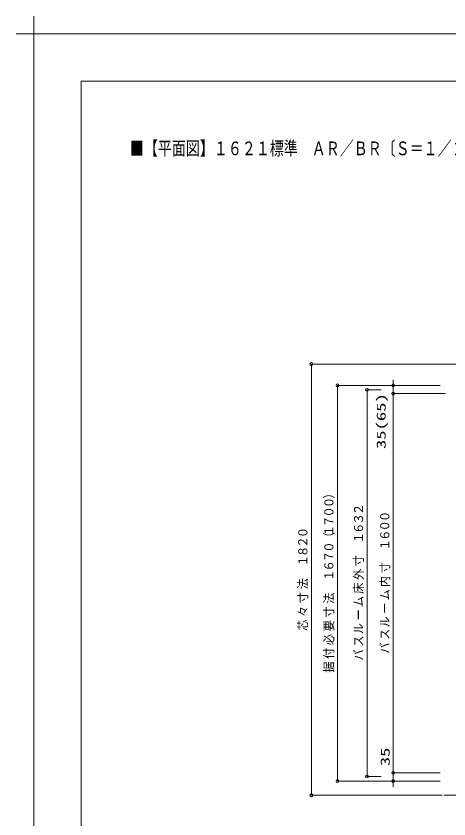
# Model space of a CAD drawing. Units: millimetres on the paper. Extents: x -305 to 305, y -152 to 152.
# Drawn here: x -304.8 to -213.4, y -17.2 to 152.3 of the extents above; entities that cross this region are included whole.
import ezdxf
from ezdxf.enums import TextEntityAlignment as Align

# ---------------------------------------------------------------- set-up
doc = ezdxf.new("R2010")
doc.units = ezdxf.units.MM
doc.linetypes.add('LONG_CHAIN', pattern=[21, 18, -1, 1, -1])
for name, color, linetype, lineweight in [('0-0_0', 7, 'Continuous', 9), ('0-1_VIEW0001', 7, 'Continuous', 9), ('0-2_1図面枠', 7, 'Continuous', 9), ('0-3_図面枠', 3, 'Continuous', 9), ('0-4_DEFPOINTS', 7, 'Continuous', 9)]:
    doc.layers.add(name, color=color, linetype=linetype, lineweight=lineweight)
doc.styles.add('ＭＳ ゴシック', font='')
doc.styles.get('ＭＳ ゴシック').set_extended_font_data('MS Gothic')

# ---------------------------------------------------------------- blocks, each defined once
blk = doc.blocks.new('_ORIGIN')
at = {"layer": '0-0_0'}
blk.add_line((0, 0), (-1, 0), dxfattribs=at)
blk.add_circle((0, 0), 0.5, dxfattribs=at)
blk = doc.blocks.new('グループ-6')
at = {"layer": '0-2_1図面枠'}
for p, q in [((-4200, 2895), (-4200, 3045)), ((-4275, 2970), (-4125, 2970))]:
    blk.add_line(p, q, dxfattribs=at)

msp = doc.modelspace()

# ---------------------------------------------------------------- linework, layer by layer
at = {"layer": '0-1_VIEW0001'}
for p, q in [((-214.849, 78.823), (-242.433, 78.823)), ((-242.433, -11.577), (-242.433, 78.223)), ((-225.183, 74.923), (-225.183, 75.523)), ((-215.224, 74.323), (-236.933, 74.323)), ((-236.933, -8.577), (-236.933, 73.723)), ((-234.394, 74.323), (-225.183, 74.323)), ((-227.724, 73.373), (-230.683, 73.373)), ((-225.183, 72.573), (-225.183, 74.323)), ((-230.683, -7.627), (-230.683, 72.773)), ((-214.099, 72.573), (-225.183, 72.573)), ((-225.183, 72.573), (-225.183, 60.754)), ((-225.183, -6.827), (-225.183, 71.973)), ((-225.183, 71.973), (-225.183, 71.373)), ((-225.182, -7.427), (-225.182, -1.989)), ((-225.182, -6.827), (-225.182, -6.227)), ((-227.724, -8.227), (-230.683, -8.227)), ((-215.224, -7.427), (-225.183, -7.427)), ((-225.182, -9.177), (-225.182, -7.427)), ((-215.224, -9.177), (-236.933, -9.177)), ((-234.394, -9.177), (-225.181, -9.177)), ((-225.182, -9.777), (-225.182, -10.377)), ((-214.849, -12.177), (-242.433, -12.177))]:
    msp.add_line(p, q, dxfattribs=at)
at = {"layer": '0-1_VIEW0001', "linetype": 'LONG_CHAIN'}
for p, q in [((-215.753, 78.823), (-93.326, 78.823)), ((-214.498, -12.177), (-140.985, -12.177))]:
    msp.add_line(p, q, dxfattribs=at)
at = {"layer": '0-3_図面枠'}
msp.add_lwpolyline([(-291.017, -138.498), (108.983, -138.498), (108.983, 138.502), (-291.017, 138.502)], close=True, dxfattribs=at)
at = {"layer": '0-4_DEFPOINTS'}
for p in [(118.983, 148.502), (-301.017, -148.498)]:
    msp.add_line(p, (-301.017, 148.502), dxfattribs=at)

# ---------------------------------------------------------------- block references
at = {"layer": '0-1_VIEW0001', "xscale": 0.6, "yscale": 0.6}
for p, rotation in [((-242.433, 78.823), 90), ((-236.933, 74.323), 90), ((-225.183, 74.323), 270), ((-230.683, 73.373), 90), ((-225.183, 72.573), 90), ((-225.183, 72.573), 90), ((-230.683, -8.227), 270), ((-225.183, -7.427), 270), ((-225.182, -7.427), 270), ((-236.933, -9.177), 270), ((-225.182, -9.177), 90), ((-242.433, -12.177), 270)]:
    msp.add_blockref('_ORIGIN', p, dxfattribs=dict(at, rotation=rotation))
at = {"layer": '0-2_1図面枠', "xscale": 0.05, "yscale": 0.05}
msp.add_blockref('グループ-6', (-91.017, 0.002), dxfattribs=at)

# ---------------------------------------------------------------- texts
at = {"layer": '0-0_0', "style": 'ＭＳ ゴシック', "width": 0.75}
msp.add_text('■【平面図】１６２１標準\u3000ＡＲ／ＢＲ〔Ｓ＝１／２０〕', height=2.886, dxfattribs=at).set_placement((-280.735, 122.023), align=Align.BOTTOM_LEFT)
at = {"layer": '0-1_VIEW0001', "style": 'ＭＳ ゴシック'}
for s, width, p in [('35(65)', 1.5, (-226.17, 60.896)), ('）', 0.9, (-237.199, 50.415)), ('０', 0.9, (-237.199, 48.427)), ('０', 0.9, (-237.199, 46.439)), ('２', 0.9, (-230.938, 46.967)), ('７', 0.9, (-237.199, 44.451)), ('３', 0.9, (-230.938, 44.979)), ('０', 0.9, (-225.398, 45.49)), ('１', 0.9, (-237.199, 42.463)), ('６', 0.9, (-230.938, 42.991)), ('０', 0.9, (-225.398, 43.502)), ('０', 0.9, (-242.699, 42.083)), ('（', 0.9, (-237.199, 41.009)), ('１', 0.9, (-230.938, 41.003)), ('６', 0.9, (-225.398, 41.514)), ('２', 0.9, (-242.699, 40.095)), ('０', 0.9, (-237.199, 39.021)), ('１', 0.9, (-225.398, 39.526)), ('８', 0.9, (-242.699, 38.107)), ('１', 0.9, (-242.699, 36.119)), ('７', 0.9, (-237.199, 37.033)), ('寸', 0.9, (-230.938, 36.163)), ('６', 0.9, (-237.199, 35.045)), ('寸', 0.9, (-225.398, 34.686)), ('１', 0.9, (-237.199, 33.057)), ('外', 0.9, (-230.938, 33.255)), ('内', 0.9, (-225.398, 31.778)), ('法', 0.9, (-242.699, 31.279)), ('床', 0.9, (-230.938, 30.347)), ('寸', 0.9, (-242.699, 28.371)), ('法', 0.9, (-237.199, 28.217)), ('ム', 0.9, (-225.398, 28.938)), ('ム', 0.9, (-230.938, 27.507)), ('々', 0.9, (-242.699, 25.463)), ('寸', 0.9, (-237.199, 25.309)), ('ー', 0.9, (-225.398, 26.144)), ('ー', 0.9, (-230.938, 24.713)), ('ル', 0.9, (-225.398, 23.236)), ('芯', 0.9, (-242.699, 22.555)), ('要', 0.9, (-237.199, 22.401)), ('ル', 0.9, (-230.938, 21.805)), ('ス', 0.9, (-225.398, 20.612)), ('必', 0.9, (-237.199, 19.493)), ('ス', 0.9, (-230.938, 19.181)), ('付', 0.9, (-237.199, 16.585)), ('バ', 0.9, (-225.398, 17.704)), ('バ', 0.9, (-230.938, 16.273)), ('据', 0.9, (-237.199, 13.677)), ('35', 1.5, (-225.321, -6.036))]:
    msp.add_text(s, height=1.921, rotation=90, dxfattribs=dict(at, width=width)).set_placement(p, align=Align.BOTTOM_LEFT)

doc.saveas('drawing.dxf')
